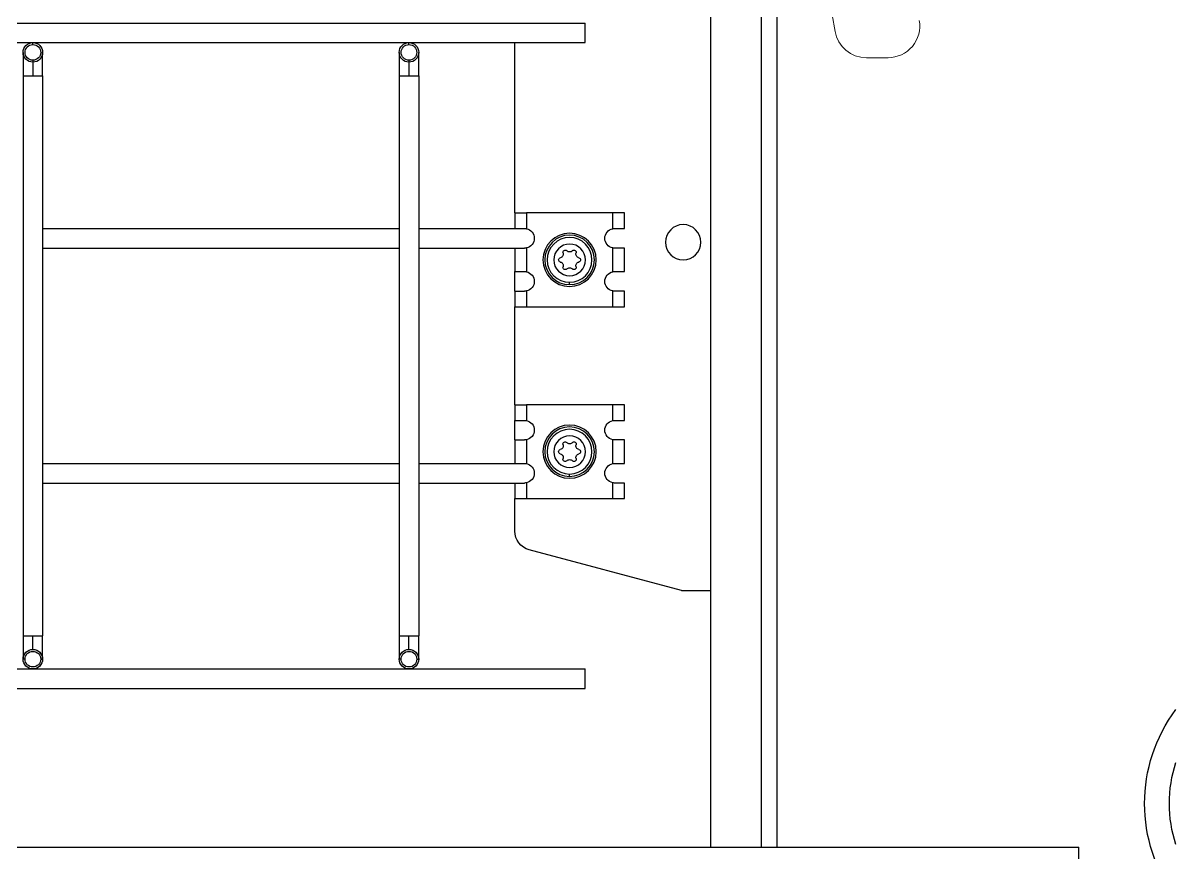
# Model space of a CAD drawing. Header units: millimetres. Extents: x -187347 to 135007, y -6415 to 292048.
# Drawn here: x -51829.1 to -51534.8, y 30282.9 to 30494.9 of the extents above; entities that cross this region are included whole.
import ezdxf

# ---------------------------------------------------------------- set-up
doc = ezdxf.new("R2010")
doc.units = ezdxf.units.MM
doc.header["$LTSCALE"] = 100
doc.layers.get('0').update_dxf_attribs({"lineweight": 18})
doc.layers.add('LAYOUT', color=3, linetype='Continuous', lineweight=18)
doc.layers.add('Layout CAT2', color=6, linetype='Continuous')

# ---------------------------------------------------------------- blocks, each defined once
blk = doc.blocks.new('vgdsvbgsbfgsd')
at = {"color": 0, "linetype": 'ByBlock', "lineweight": -2}
for p, q in [((5794.81, -48532.31, 0), (5794.81, -48536.31, 0)), ((4984.81, -48536.31, 0), (5794.81, -48536.31, 0)), ((5700.81, -48773.28, 0), (5700.81, -48536.31, 0)), ((5713.81, -48536.31, 0), (5713.81, -48955.8, 0)), ((5717.81, -48536.31, 0), (5717.81, -48963.81, 0)), ((5098.81, -48576.81, 0), (5668.81, -48576.81, 0)), ((5668.81, -48576.81, 0), (5668.81, -48581.81, 0)), ((5098.81, -48581.81, 0), (5668.81, -48581.81, 0)), ((5525.31, -48590.31, 0), (5525.31, -48584.31, 0)), ((5525.81, -48584.31, 0), (5525.31, -48584.31, 0)), ((5529.81, -48584.31, 0), (5530.31, -48584.31, 0)), ((5530.31, -48584.31, 0), (5530.31, -48590.31, 0)), ((5621.31, -48590.31, 0), (5621.31, -48584.31, 0)), ((5621.81, -48584.31, 0), (5621.31, -48584.31, 0)), ((5625.81, -48584.31, 0), (5626.31, -48584.31, 0)), ((5626.31, -48584.31, 0), (5626.31, -48590.31, 0)), ((5527.81, -48586.81, 0), (5527.81, -48590.31, 0)), ((5623.81, -48586.81, 0), (5623.81, -48590.31, 0)), ((5525.31, -48733.31, 0), (5525.31, -48590.31, 0)), ((5525.31, -48590.31, 0), (5527.81, -48590.31, 0)), ((5527.81, -48590.31, 0), (5530.31, -48590.31, 0)), ((5530.31, -48733.31, 0), (5530.31, -48590.31, 0)), ((5621.31, -48733.31, 0), (5621.31, -48590.31, 0)), ((5621.31, -48590.31, 0), (5623.81, -48590.31, 0)), ((5623.81, -48590.31, 0), (5626.31, -48590.31, 0)), ((5626.31, -48733.31, 0), (5626.31, -48590.31, 0)), ((5693.35, -48601.81, 0), (5654.52, -48612.21, 0)), ((5693.35, -48601.81, 0), (5700.81, -48601.81, 0)), ((5650.81, -48617.04, 0), (5650.81, -48625.31, 0)), ((5650.81, -48625.31, 0), (5653.81, -48625.31, 0)), ((5650.81, -48629.31, 0), (5650.81, -48625.31, 0)), ((5653.81, -48625.31, 0), (5675.81, -48625.31, 0)), ((5653.81, -48629.36, 0), (5653.81, -48625.31, 0)), ((5675.81, -48625.31, 0), (5678.81, -48625.31, 0)), ((5675.81, -48625.31, 0), (5675.81, -48629.36, 0)), ((5678.81, -48625.31, 0), (5678.81, -48629.31, 0)), ((5530.31, -48629.31, 0), (5621.3, -48629.31, 0)), ((5626.31, -48629.31, 0), (5650.8, -48629.31, 0)), ((5650.81, -48629.31, 0), (5653.31, -48629.31, 0)), ((5678.81, -48629.31, 0), (5676.31, -48629.31, 0)), ((5664.81, -48630.98, 0), (5664.81, -48631.59, 0)), ((5530.31, -48634.31, 0), (5621.3, -48634.31, 0)), ((5626.31, -48634.31, 0), (5650.8, -48634.31, 0)), ((5650.81, -48640.31, 0), (5650.81, -48634.31, 0)), ((5650.81, -48634.31, 0), (5653.31, -48634.31, 0)), ((5653.81, -48640.36, 0), (5653.81, -48634.26, 0)), ((5675.81, -48634.26, 0), (5675.81, -48640.36, 0)), ((5676.31, -48634.31, 0), (5678.81, -48634.31, 0)), ((5678.81, -48634.31, 0), (5678.81, -48640.31, 0)), ((5650.81, -48640.31, 0), (5650.81, -48645.31, 0)), ((5650.81, -48640.31, 0), (5653.31, -48640.31, 0)), ((5678.81, -48640.31, 0), (5676.31, -48640.31, 0)), ((5650.81, -48649.31, 0), (5650.81, -48645.31, 0)), ((5650.81, -48645.31, 0), (5653.31, -48645.31, 0)), ((5653.81, -48649.31, 0), (5653.81, -48645.26, 0)), ((5675.81, -48645.26, 0), (5675.81, -48649.31, 0)), ((5676.31, -48645.31, 0), (5678.81, -48645.31, 0)), ((5678.81, -48645.31, 0), (5678.81, -48649.31, 0)), ((5650.81, -48649.31, 0), (5650.81, -48674.31, 0)), ((5650.81, -48649.31, 0), (5653.81, -48649.31, 0)), ((5675.81, -48649.31, 0), (5653.81, -48649.31, 0)), ((5678.81, -48649.31, 0), (5675.81, -48649.31, 0)), ((5650.81, -48674.31, 0), (5653.81, -48674.31, 0)), ((5650.81, -48678.31, 0), (5650.81, -48674.31, 0)), ((5653.81, -48674.31, 0), (5675.81, -48674.31, 0)), ((5653.81, -48678.36, 0), (5653.81, -48674.31, 0)), ((5675.81, -48674.31, 0), (5675.81, -48678.36, 0)), ((5675.81, -48674.31, 0), (5678.81, -48674.31, 0)), ((5678.81, -48674.31, 0), (5678.81, -48678.31, 0)), ((5650.81, -48678.31, 0), (5650.81, -48683.31, 0)), ((5650.81, -48678.31, 0), (5653.31, -48678.31, 0)), ((5678.81, -48678.31, 0), (5676.31, -48678.31, 0)), ((5664.81, -48679.98, 0), (5664.81, -48680.59, 0)), ((5650.81, -48689.31, 0), (5650.81, -48683.31, 0)), ((5650.81, -48683.31, 0), (5653.31, -48683.31, 0)), ((5653.81, -48689.36, 0), (5653.81, -48683.26, 0)), ((5675.81, -48683.26, 0), (5675.81, -48689.36, 0)), ((5676.31, -48683.31, 0), (5678.81, -48683.31, 0)), ((5678.81, -48683.31, 0), (5678.81, -48689.31, 0)), ((5530.31, -48689.31, 0), (5621.3, -48689.31, 0)), ((5626.31, -48689.31, 0), (5650.8, -48689.31, 0)), ((5650.81, -48689.31, 0), (5653.31, -48689.31, 0)), ((5678.81, -48689.31, 0), (5676.31, -48689.31, 0)), ((5530.31, -48694.31, 0), (5621.3, -48694.31, 0)), ((5626.31, -48694.31, 0), (5650.8, -48694.31, 0)), ((5650.81, -48698.31, 0), (5650.81, -48694.31, 0)), ((5650.81, -48694.31, 0), (5653.31, -48694.31, 0)), ((5653.81, -48698.31, 0), (5653.81, -48694.26, 0)), ((5675.81, -48694.26, 0), (5675.81, -48698.31, 0)), ((5676.31, -48694.31, 0), (5678.81, -48694.31, 0)), ((5678.81, -48694.31, 0), (5678.81, -48698.31, 0)), ((5650.81, -48698.31, 0), (5650.81, -48741.81, 0)), ((5650.81, -48698.31, 0), (5653.81, -48698.31, 0)), ((5675.81, -48698.31, 0), (5653.81, -48698.31, 0)), ((5678.81, -48698.31, 0), (5675.81, -48698.31, 0)), ((5525.31, -48733.31, 0), (5527.81, -48733.31, 0)), ((5525.31, -48739.31, 0), (5525.31, -48733.31, 0)), ((5527.81, -48733.31, 0), (5530.31, -48733.31, 0)), ((5527.81, -48736.81, 0), (5527.81, -48733.31, 0)), ((5530.31, -48733.31, 0), (5530.31, -48739.31, 0)), ((5621.31, -48733.31, 0), (5623.81, -48733.31, 0)), ((5621.31, -48739.31, 0), (5621.31, -48733.31, 0)), ((5623.81, -48736.81, 0), (5623.81, -48733.31, 0)), ((5623.81, -48733.31, 0), (5626.31, -48733.31, 0)), ((5626.31, -48733.31, 0), (5626.31, -48739.31, 0)), ((5527.81, -48737.31, 0), (5527.81, -48736.81, 0)), ((5623.81, -48737.31, 0), (5623.81, -48736.81, 0)), ((5527.81, -48741.31, 0), (5527.81, -48741.81, 0)), ((5623.81, -48741.31, 0), (5623.81, -48741.81, 0)), ((5098.81, -48741.81, 0), (5668.81, -48741.81, 0)), ((5668.81, -48741.81, 0), (5668.81, -48746.81, 0)), ((5098.81, -48746.81, 0), (5668.81, -48746.81, 0))]:
    blk.add_line(p, q, dxfattribs=at)
for centre, radius in [((5664.81, -48637.31, 0), 6.8), ((5664.81, -48637.31, 0), 6.33), ((5664.81, -48637.31, 0), 5.72), ((5664.81, -48637.31, 0), 4.04), ((5664.81, -48686.31, 0), 6.8), ((5664.81, -48686.31, 0), 6.33), ((5664.81, -48686.31, 0), 5.72), ((5664.81, -48686.31, 0), 4.04), ((5693.81, -48690.81, 0), 4.5)]:
    blk.add_circle(centre, radius, dxfattribs=at)
for centre, radius, start, end in [((5527.81, -48584.31, 0), 2.5, 0, 180), ((5527.81, -48584.31, 0), 2, 0, 180), ((5623.81, -48584.31, 0), 2.5, 0, 180), ((5623.81, -48584.31, 0), 2, 0, 180), ((5527.81, -48584.31, 0), 2.5, 180, 0), ((5527.81, -48584.31, 0), 2, 180, 0), ((5623.81, -48584.31, 0), 2.5, 180, 0), ((5623.81, -48584.31, 0), 2, 180, 0), ((5655.81, -48617.04, 0), 5, 105, 180), ((5653.31, -48631.81, 0), 2.5, 281.537, 78.463), ((5676.31, -48631.81, 0), 2.5, 101.537, 258.463), ((5662.21, -48635.81, 0), 0.98, 283.3444, 16.6556), ((5663.69, -48635.37, 0), 0.56, 120.0022, 196.6568), ((5663.69, -48635.37, 0), 0.56, 43.3418, 119.9995), ((5664.81, -48634.31, 0), 0.98, 223.3601, 316.6399), ((5665.93, -48635.37, 0), 0.56, 60.014, 136.6442), ((5665.93, -48635.37, 0), 0.56, 343.3429, 59.9989), ((5667.4, -48635.81, 0), 0.98, 163.3537, 256.6463), ((5662.57, -48637.31, 0), 0.56, 103.3538, 179.9858), ((5662.57, -48637.31, 0), 0.56, 180.0248, 256.6369), ((5662.21, -48638.81, 0), 0.98, 343.3562, 76.6438), ((5667.4, -48638.81, 0), 0.98, 103.3601, 196.6399), ((5667.05, -48637.31, 0), 0.56, 0.0251, 76.6331), ((5667.05, -48637.31, 0), 0.56, 283.3442, 359.9976), ((5653.31, -48642.81, 0), 2.5, 281.537, 78.463), ((5663.69, -48639.25, 0), 0.56, 163.3418, 240), ((5663.69, -48639.25, 0), 0.56, 240.0227, 316.6355), ((5664.81, -48640.3, 0), 0.98, 43.3463, 136.6537), ((5665.93, -48639.25, 0), 0.56, 223.3516, 299.9902), ((5665.93, -48639.25, 0), 0.56, 300, 16.6582), ((5676.31, -48642.81, 0), 2.5, 101.537, 258.463), ((5653.31, -48680.81, 0), 2.5, 281.537, 78.463), ((5676.31, -48680.81, 0), 2.5, 101.537, 258.463), ((5662.57, -48686.31, 0), 0.56, 103.3538, 179.9858), ((5662.21, -48684.81, 0), 0.98, 283.3444, 16.6556), ((5663.69, -48684.37, 0), 0.56, 120.0022, 196.6568), ((5663.69, -48684.37, 0), 0.56, 43.3418, 119.9995), ((5664.81, -48683.31, 0), 0.98, 223.3601, 316.6399), ((5665.93, -48684.37, 0), 0.56, 60.014, 136.6442), ((5665.93, -48684.37, 0), 0.56, 343.3429, 59.9989), ((5667.4, -48684.81, 0), 0.98, 163.3537, 256.6463), ((5667.05, -48686.31, 0), 0.56, 0.0251, 76.6331), ((5662.57, -48686.31, 0), 0.56, 180.0248, 256.6369), ((5662.21, -48687.81, 0), 0.98, 343.3562, 76.6438), ((5663.69, -48688.25, 0), 0.56, 163.3418, 240), ((5663.69, -48688.25, 0), 0.56, 240.0227, 316.6355), ((5664.81, -48689.3, 0), 0.98, 43.3463, 136.6537), ((5665.93, -48688.25, 0), 0.56, 223.3516, 299.9902), ((5665.93, -48688.25, 0), 0.56, 300, 16.6582), ((5667.4, -48687.81, 0), 0.98, 103.3601, 196.6399), ((5667.05, -48686.31, 0), 0.56, 283.3442, 359.9976), ((5653.31, -48691.81, 0), 2.5, 281.537, 78.463), ((5676.31, -48691.81, 0), 2.5, 101.537, 258.463), ((5527.81, -48739.31, 0), 2.5, 90, 270), ((5527.81, -48739.31, 0), 2, 90, 270), ((5527.81, -48739.31, 0), 2.5, 270, 90), ((5527.81, -48739.31, 0), 2, 270, 90), ((5623.81, -48739.31, 0), 2.5, 90, 270), ((5623.81, -48739.31, 0), 2, 90, 270), ((5623.81, -48739.31, 0), 2.5, 270, 90), ((5623.81, -48739.31, 0), 2, 270, 90)]:
    blk.add_arc(centre, radius, start, end, dxfattribs=at)
for points in [[(5653.81, -48629.36, 0), (5653.64, -48629.32, 0), (5653.48, -48629.31, 0), (5653.31, -48629.31, 0)], [(5676.31, -48629.31, 0), (5676.14, -48629.31, 0), (5675.97, -48629.32, 0), (5675.81, -48629.36, 0)], [(5653.31, -48634.31, 0), (5653.48, -48634.31, 0), (5653.64, -48634.29, 0), (5653.81, -48634.26, 0)], [(5675.81, -48634.26, 0), (5675.97, -48634.29, 0), (5676.14, -48634.31, 0), (5676.31, -48634.31, 0)], [(5653.81, -48640.36, 0), (5653.64, -48640.32, 0), (5653.48, -48640.31, 0), (5653.31, -48640.31, 0)], [(5676.31, -48640.31, 0), (5676.14, -48640.31, 0), (5675.97, -48640.32, 0), (5675.81, -48640.36, 0)], [(5653.31, -48645.31, 0), (5653.48, -48645.31, 0), (5653.64, -48645.29, 0), (5653.81, -48645.26, 0)], [(5675.81, -48645.26, 0), (5675.97, -48645.29, 0), (5676.14, -48645.31, 0), (5676.31, -48645.31, 0)], [(5653.81, -48678.36, 0), (5653.64, -48678.32, 0), (5653.48, -48678.31, 0), (5653.31, -48678.31, 0)], [(5676.31, -48678.31, 0), (5676.14, -48678.31, 0), (5675.97, -48678.32, 0), (5675.81, -48678.36, 0)], [(5653.31, -48683.31, 0), (5653.48, -48683.31, 0), (5653.64, -48683.29, 0), (5653.81, -48683.26, 0)], [(5675.81, -48683.26, 0), (5675.97, -48683.29, 0), (5676.14, -48683.31, 0), (5676.31, -48683.31, 0)], [(5653.81, -48689.36, 0), (5653.64, -48689.32, 0), (5653.48, -48689.31, 0), (5653.31, -48689.31, 0)], [(5676.31, -48689.31, 0), (5676.14, -48689.31, 0), (5675.97, -48689.32, 0), (5675.81, -48689.36, 0)], [(5653.31, -48694.31, 0), (5653.48, -48694.31, 0), (5653.64, -48694.29, 0), (5653.81, -48694.26, 0)], [(5675.81, -48694.26, 0), (5675.97, -48694.29, 0), (5676.14, -48694.31, 0), (5676.31, -48694.31, 0)]]:
    blk.add_open_spline(points, degree=3, dxfattribs=at)
blk = doc.blocks.new('643h346h634')
at = {"color": 0}
for radius, start, end in [(40, 143.1338, 216.8662), (33.68, 161.8312, 198.1688)]:
    blk.add_arc((17260.25, -1701.4), radius, start, end, dxfattribs=at)
blk = doc.blocks.new('general_Man')
at = {"layer": 'LAYOUT', "color": 4, "ltscale": 10}
for p, q in [((362.3, 625), (356.75, 625)), ((348.78, 618.31), (332.32, 525))]:
    blk.add_line(p, q, dxfattribs=at)
for centre, start, end in [((356.75, 616.9), 90.0018, 170.0028), ((362.3, 616.9), 349.9978, 90.0018)]:
    blk.add_arc(centre, 8.1, start, end, dxfattribs=at)

msp = doc.modelspace()

# ---------------------------------------------------------------- block references
at = {"layer": 'Layout CAT2', "color": 2, "xscale": -1, "rotation": 180}
msp.add_blockref('general_Man', (-51970.56, 31111.03, -3.45), dxfattribs=at)
at = {"layer": 'Layout CAT2', "xscale": -1, "rotation": 180}
for name, p in [('vgdsvbgsbfgsd', (-57354.37, -18251.93, -3.45)), ('643h346h634', (-68763.03, 28594.1, -3.45))]:
    msp.add_blockref(name, p, dxfattribs=at)

doc.saveas('drawing.dxf')
